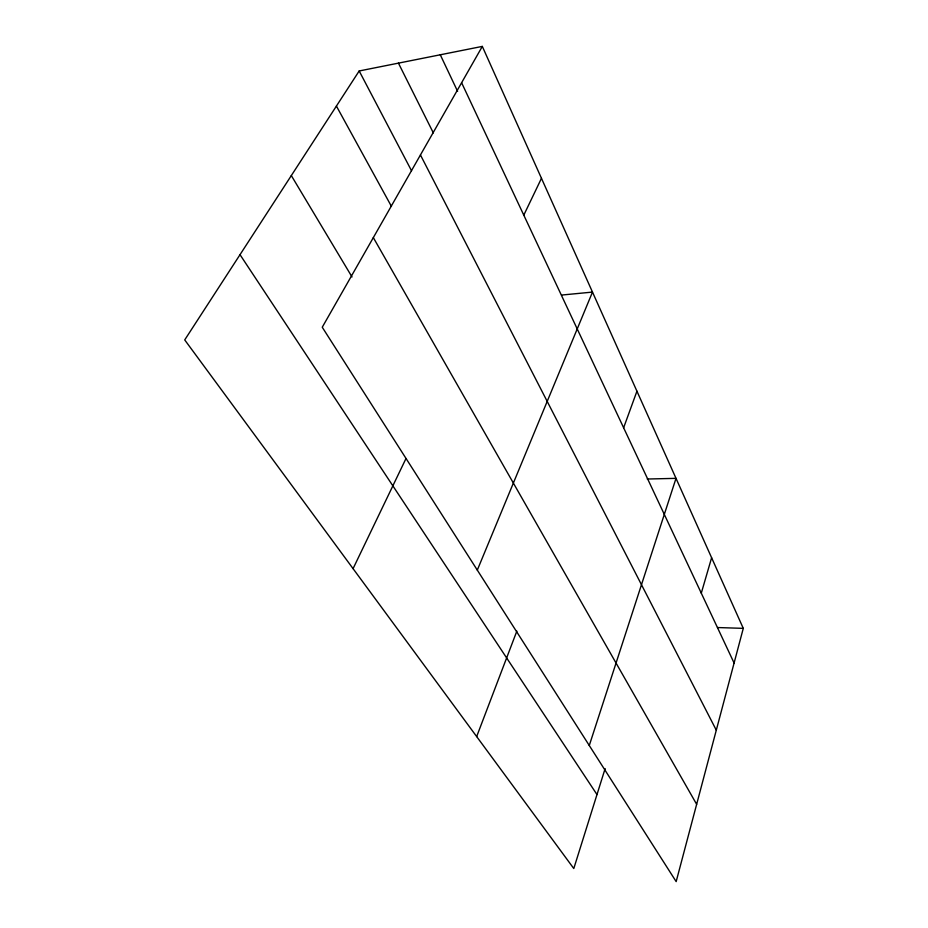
<?xml version="1.0" encoding="UTF-8"?>
<svg xmlns="http://www.w3.org/2000/svg" width="928" height="928" viewBox="0 0 928 928"><rect width="100%" height="100%" fill="white"/><g stroke="black" fill="none" stroke-linecap="round" stroke-linejoin="round"><path stroke-width="1.39" d="M743.282 628.36L676.164 881.6L322.248 327.236L482.316 46.4L743.282 628.36L717.506 627.537M701.29 593.154L711.614 557.763M605.137 768.57L573.794 868.538L184.718 339.915L359.182 70.969L482.316 46.4M589.28 745.497L676.013 478.349L647.257 479.022M623.628 427.762L636.933 391.21M476.667 736.577L516.838 631.144M477.305 570.117L592.482 292.088L561.568 295.058M353.069 568.644L405.988 458.525M523.786 215.145L541.465 178.315M240.016 254.678L596.982 794.565M291.322 175.578L352.014 276.95M373.334 237.614L696.65 804.321M336.412 106.07L391.454 206.41M359.182 70.969L411.533 170.752M420.442 154.953L716.3 730.185M398.437 63.139L433.318 132.878M440.278 54.787L457.608 91.338M461.61 82.731L734.094 663.021"/></g></svg>
